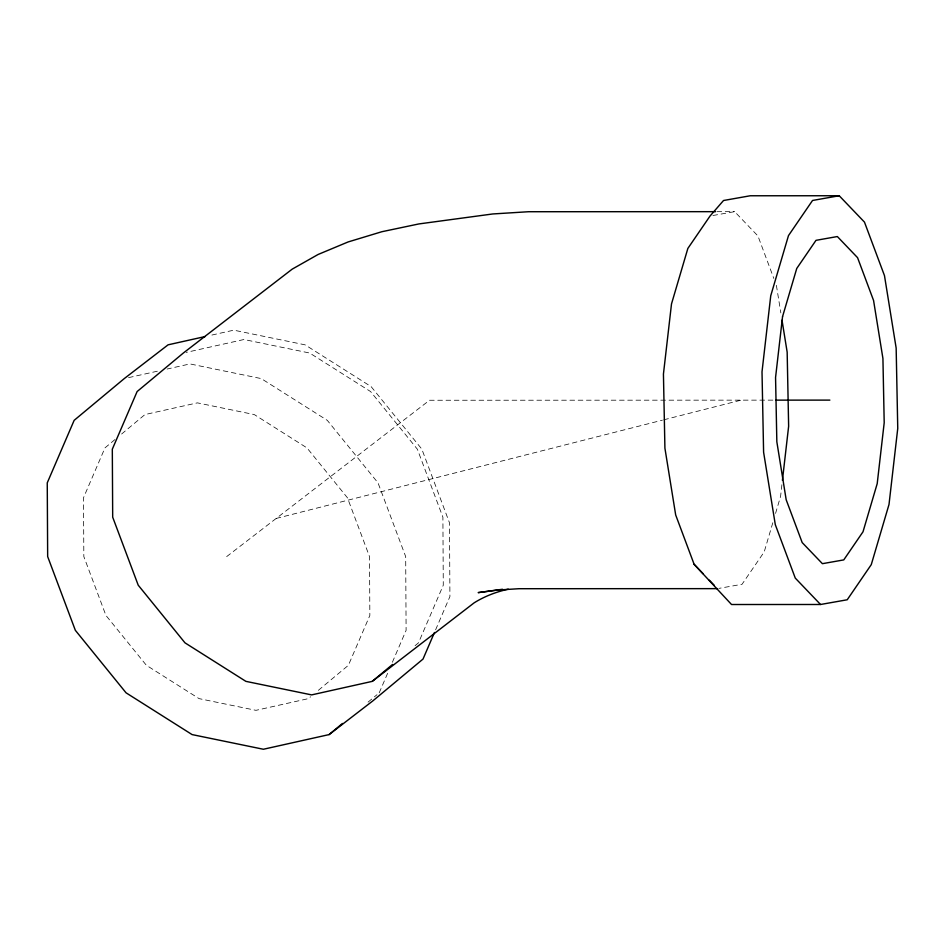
<?xml version="1.0" encoding="UTF-8"?>
<svg xmlns="http://www.w3.org/2000/svg" width="945" height="945" viewBox="0 0 945 945"><rect width="100%" height="100%" fill="white"/><g stroke="black" fill="none" stroke-linecap="round" stroke-linejoin="round"><path stroke-width="0.71" stroke-dasharray="4.72 3.54" d="M781.917 484.702L780.582 496.397L775.254 514.434M772.809 522.75L764.21 551.892L742.038 584.282L718.873 588.392M379.205 692.839L388.371 671.564M392.376 662.256L406.102 630.339L405.688 556.617L378.024 482.883L327.313 420.371L261.281 378.602L189.98 363.931L167.123 369.034M435.61 629.819L449.914 596.567L449.501 522.845L421.836 449.111L371.125 386.611L305.093 344.842L233.793 330.171L210.936 335.262M114.971 439.555L104.966 447.883L83.503 497.755L83.833 556.581L105.923 615.419L146.38 665.292L199.076 698.627L255.965 710.333L308.401 698.627L310.621 696.784M121.633 434.003L144.963 414.56L197.399 402.865L254.288 414.571L306.971 447.895L347.441 497.779L369.519 556.605L369.849 615.443L348.386 665.304L316.173 692.153M415.091 645.671L418.47 642.86L443.276 585.215L442.898 517.21L417.371 449.218L370.605 391.573L309.7 353.04L243.952 339.515L186.165 352.402M368.066 702.123L376.984 694.693M226.682 556.593L429.538 400.255L773.093 400.137M276.2 518.439L662.386 420.171M663.815 419.804L741.057 400.148M128.555 377.634L159.977 370.629M712.932 215.507L734.655 211.656L757.949 235.99L773.825 278.468M716.983 211.668L734.655 211.656M776.388 285.319L780.842 312.913"/><path stroke-width="1.42" d="M782.425 480.32L788.638 426.242L787.161 352.131L782.011 320.178M434.464 632.477L423.017 659.067L372.897 700.836L329.084 734.596L263.383 749.255L192.083 734.584L126.051 692.815L75.34 630.315L47.663 556.581L47.25 482.86L74.147 420.348L124.267 378.591L168.08 344.83L205.219 336.538M715.507 211.668L528.515 211.727L492.758 213.96L418.836 223.941L381.839 231.726L348.126 241.944L318.099 254.477L292.206 269.136L183.342 353.028L137.119 391.549L112.313 449.194L112.691 517.187L138.218 585.191L184.984 642.836L245.889 681.357L311.637 694.894L372.247 681.369L392.541 664.465M329.084 734.596L342.456 723.457M372.247 681.369L474.154 602.827C484.596 596.295 496.243 591.865 508.245 589.184M839.219 195.745L812.535 200.47L788.484 235.6L770.742 295.761L762.013 371.822L763.595 452.183L775.29 524.629L795.277 578.104L820.543 604.493L847.228 599.768L871.266 564.637L889.009 504.465L897.75 428.416L896.155 348.043L884.473 275.609L864.474 222.122L839.219 195.745L750.212 195.769L723.527 200.505L710.038 216.027L687.865 248.417L671.505 303.912L663.437 374.055L664.914 448.178L675.687 514.978L694.126 564.307L731.536 604.516L820.543 604.493M502.504 589.255L478.17 592.621L497.968 590.023L518.947 588.711L717.432 588.64M776.01 400.137L829.875 400.113M694.126 564.307L703.245 573.828M709.329 580.183L714.396 585.475M782.554 316.599L775.561 377.468L776.837 441.787L786.181 499.763L802.187 542.572L822.41 563.681L843.767 559.901L863.009 531.787L877.208 483.639L884.201 422.758L882.925 358.45L873.57 300.475L857.564 257.666L837.353 236.545L815.996 240.337L796.753 268.451L782.554 316.599"/></g></svg>
